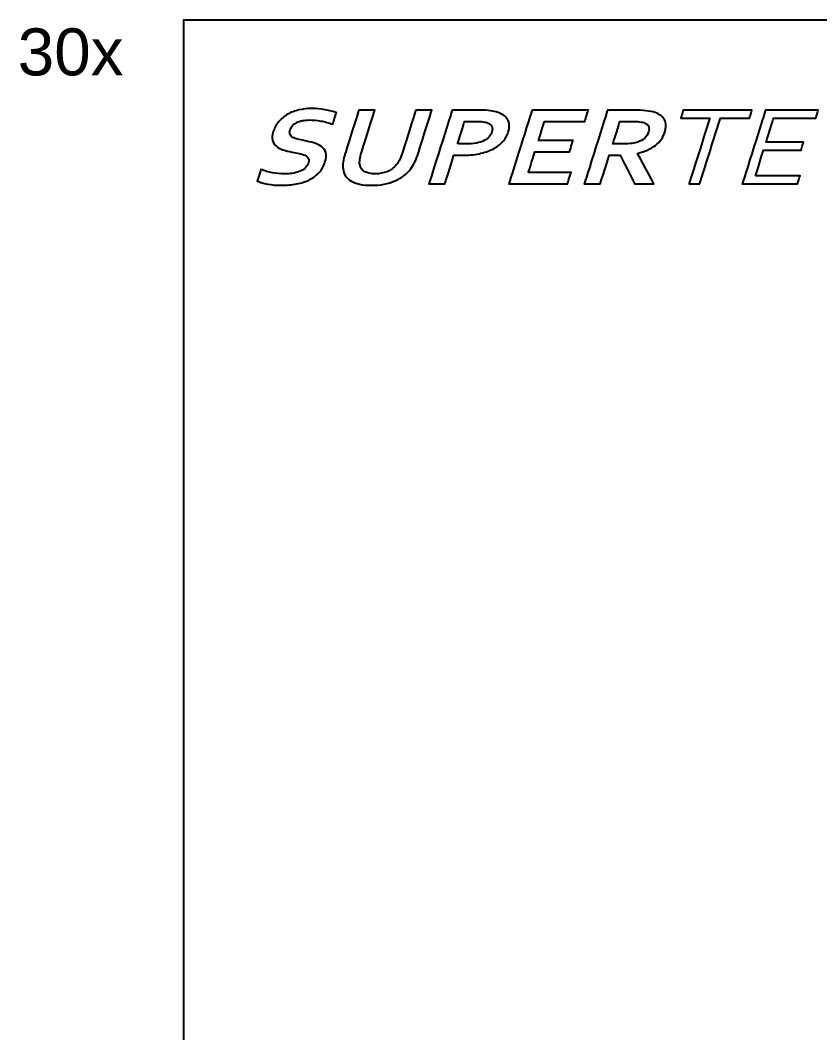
# Model space of a CAD drawing. Header units: inches. Extents: x 19 to 24202, y 17 to 31220.
# Drawn here: x 14908 to 16695, y 4055 to 6317 of the extents above; entities that cross this region are included whole.
import ezdxf

# ---------------------------------------------------------------- set-up
doc = ezdxf.new("R2010")
doc.units = ezdxf.units.IN
doc.header["$MEASUREMENT"] = 0
doc.layers.add('AM_5', color=3, linetype='Continuous', lineweight=25)
doc.layers.add('Layer 1', color=7, linetype='Continuous')
doc.styles.add('Razítko-měřítko', font='isocpeur.ttf')

msp = doc.modelspace()

# ---------------------------------------------------------------- linework, layer by layer
msp.add_lwpolyline([(24182.836, 16.724), (24182.836, 6316.724), (15272.836, 6316.724), (15272.836, 16.724)], close=True)
at = {"layer": 'Layer 1', "color": 253}
for points, knots in [([(15552.289, 5998.551), (15553.603, 6002.72), (15553.49, 6006.132), (15551.871, 6008.706), (15551.871, 6008.706), (15550.264, 6011.315), (15547.663, 6013.425), (15544.017, 6015.067), (15544.017, 6015.067), (15540.39, 6016.752), (15536.143, 6018.059), (15531.326, 6019.115), (15531.326, 6019.115), (15526.49, 6020.122), (15521.365, 6021.136), (15516.022, 6022.107), (15516.022, 6022.107), (15508.944, 6023.538), (15502.236, 6025.184), (15496.008, 6027.118), (15496.008, 6027.118), (15489.783, 6029.06), (15484.588, 6031.755), (15480.466, 6035.168), (15480.466, 6035.168), (15476.34, 6038.584), (15473.548, 6042.921), (15472.136, 6048.194), (15472.136, 6048.194), (15470.673, 6053.459), (15471.208, 6060.034), (15473.7, 6067.955), (15473.7, 6067.955), (15476.445, 6076.679), (15480.618, 6084.265), (15486.277, 6090.755), (15486.277, 6090.755), (15491.874, 6097.205), (15498.465, 6102.556), (15505.945, 6106.815), (15505.945, 6106.815), (15513.46, 6111.027), (15521.635, 6114.186), (15530.624, 6116.296), (15530.624, 6116.296), (15539.555, 6118.402), (15549.2, 6119.455), (15559.55, 6119.455), (15559.55, 6119.455), (15569.901, 6119.455), (15580.033, 6118.612), (15589.943, 6116.885), (15589.943, 6116.885), (15599.849, 6115.157), (15608.109, 6112.922), (15614.841, 6110.227), (15614.841, 6110.227), (15614.841, 6110.227), (15606.678, 6084.308), (15606.678, 6084.308), (15606.678, 6084.308), (15597.688, 6087.681), (15588.796, 6090.127), (15580.01, 6091.64), (15580.01, 6091.64), (15571.282, 6093.157), (15562.803, 6093.914), (15554.679, 6093.914), (15554.679, 6093.914), (15542.991, 6093.914), (15533.405, 6092.104), (15525.925, 6088.477), (15525.925, 6088.477), (15518.444, 6084.854), (15513.562, 6079.417), (15511.28, 6072.171), (15511.28, 6072.171), (15509.954, 6067.955), (15509.907, 6064.5), (15511.124, 6061.762), (15511.124, 6061.762), (15512.356, 6059.063), (15514.423, 6056.832), (15517.434, 6055.062), (15517.434, 6055.062), (15520.441, 6053.291), (15524.103, 6051.86), (15528.413, 6050.76), (15528.413, 6050.76), (15532.691, 6049.707), (15537.285, 6048.74), (15542.195, 6047.812), (15542.195, 6047.812), (15549.952, 6046.334), (15557.23, 6044.61), (15564.051, 6042.671), (15564.051, 6042.671), (15570.931, 6040.776), (15576.718, 6038.077), (15581.425, 6034.618), (15581.425, 6034.618), (15586.07, 6031.124), (15589.268, 6026.654), (15590.887, 6021.097), (15590.887, 6021.097), (15592.501, 6015.531), (15591.944, 6008.406), (15589.222, 5999.771), (15589.222, 5999.771), (15586.425, 5990.879), (15582.065, 5983.165), (15576.157, 5976.676), (15576.157, 5976.676), (15570.252, 5970.186), (15563.056, 5964.792), (15554.586, 5960.534), (15554.586, 5960.534), (15546.173, 5956.318), (15536.564, 5953.159), (15525.761, 5951.096), (15525.761, 5951.096), (15514.907, 5949.029), (15503.496, 5948.018), (15491.413, 5948.018), (15491.413, 5948.018), (15480.864, 5948.018), (15470.74, 5948.9), (15461.095, 5950.67), (15461.095, 5950.67), (15451.45, 5952.441), (15443.763, 5954.929), (15437.983, 5958.131), (15437.983, 5958.131), (15437.983, 5958.131), (15446.025, 5983.672), (15446.025, 5983.672), (15446.025, 5983.672), (15454.519, 5980.131), (15463.021, 5977.561), (15471.629, 5975.958), (15471.629, 5975.958), (15480.189, 5974.355), (15489.35, 5973.56), (15499.007, 5973.56), (15499.007, 5973.56), (15504.603, 5973.56), (15510.266, 5973.934), (15515.917, 5974.737), (15515.917, 5974.737), (15521.557, 5975.494), (15526.833, 5976.843), (15531.739, 5978.743), (15531.739, 5978.743), (15536.646, 5980.638), (15540.924, 5983.208), (15544.582, 5986.496), (15544.582, 5986.496), (15548.225, 5989.741), (15550.775, 5993.742), (15552.289, 5998.551)], [0, 0, 0, 0, 0.02439024, 0.02439024, 0.02439024, 0.02439025, 0.04878049, 0.04878049, 0.04878049, 0.0487805, 0.07317073, 0.07317073, 0.07317073, 0.07317074, 0.09756098, 0.09756098, 0.09756098, 0.09756099, 0.12195122, 0.12195122, 0.12195122, 0.12195123, 0.14634146, 0.14634146, 0.14634146, 0.14634147, 0.17073171, 0.17073171, 0.17073171, 0.17073172, 0.19512195, 0.19512195, 0.19512195, 0.19512196, 0.2195122, 0.2195122, 0.2195122, 0.21951221, 0.24390244, 0.24390244, 0.24390244, 0.24390245, 0.26829268, 0.26829268, 0.26829268, 0.26829269, 0.29268293, 0.29268293, 0.29268293, 0.29268294, 0.31707317, 0.31707317, 0.31707317, 0.31707318, 0.34146341, 0.34146341, 0.34146341, 0.34146342, 0.36585366, 0.36585366, 0.36585366, 0.36585367, 0.3902439, 0.3902439, 0.3902439, 0.39024391, 0.41463415, 0.41463415, 0.41463415, 0.41463416, 0.43902439, 0.43902439, 0.43902439, 0.4390244, 0.46341463, 0.46341463, 0.46341463, 0.46341464, 0.48780488, 0.48780488, 0.48780488, 0.48780489, 0.51219512, 0.51219512, 0.51219512, 0.51219513, 0.53658537, 0.53658537, 0.53658537, 0.53658538, 0.56097561, 0.56097561, 0.56097561, 0.56097562, 0.58536585, 0.58536585, 0.58536585, 0.58536586, 0.6097561, 0.6097561, 0.6097561, 0.60975611, 0.63414634, 0.63414634, 0.63414634, 0.63414635, 0.65853659, 0.65853659, 0.65853659, 0.6585366, 0.68292683, 0.68292683, 0.68292683, 0.68292684, 0.70731707, 0.70731707, 0.70731707, 0.70731708, 0.73170732, 0.73170732, 0.73170732, 0.73170733, 0.75609756, 0.75609756, 0.75609756, 0.75609757, 0.7804878, 0.7804878, 0.7804878, 0.78048781, 0.80487805, 0.80487805, 0.80487805, 0.80487806, 0.82926829, 0.82926829, 0.82926829, 0.8292683, 0.85365854, 0.85365854, 0.85365854, 0.85365855, 0.87804878, 0.87804878, 0.87804878, 0.87804879, 0.90243902, 0.90243902, 0.90243902, 0.90243903, 0.92682927, 0.92682927, 0.92682927, 0.92682928, 0.95121951, 0.95121951, 0.95121951, 0.95121952, 1, 1, 1, 1]), ([(15552.289, 5998.551), (15553.603, 6002.72), (15553.49, 6006.132), (15551.871, 6008.706), (15551.871, 6008.706), (15550.264, 6011.315), (15547.663, 6013.425), (15544.017, 6015.067), (15544.017, 6015.067), (15540.39, 6016.752), (15536.143, 6018.059), (15531.326, 6019.115), (15531.326, 6019.115), (15526.49, 6020.122), (15521.365, 6021.136), (15516.022, 6022.107), (15516.022, 6022.107), (15508.944, 6023.538), (15502.236, 6025.184), (15496.008, 6027.118), (15496.008, 6027.118), (15489.783, 6029.06), (15484.588, 6031.755), (15480.466, 6035.168), (15480.466, 6035.168), (15476.34, 6038.584), (15473.548, 6042.921), (15472.136, 6048.194), (15472.136, 6048.194), (15470.673, 6053.459), (15471.208, 6060.034), (15473.7, 6067.955), (15473.7, 6067.955), (15476.445, 6076.679), (15480.618, 6084.265), (15486.277, 6090.755), (15486.277, 6090.755), (15491.874, 6097.205), (15498.465, 6102.556), (15505.945, 6106.815), (15505.945, 6106.815), (15513.46, 6111.027), (15521.635, 6114.186), (15530.624, 6116.296), (15530.624, 6116.296), (15539.555, 6118.402), (15549.2, 6119.455), (15559.55, 6119.455), (15559.55, 6119.455), (15569.901, 6119.455), (15580.033, 6118.612), (15589.943, 6116.885), (15589.943, 6116.885), (15599.849, 6115.157), (15608.109, 6112.922), (15614.841, 6110.227), (15614.841, 6110.227), (15614.841, 6110.227), (15606.678, 6084.308), (15606.678, 6084.308), (15606.678, 6084.308), (15597.688, 6087.681), (15588.796, 6090.127), (15580.01, 6091.64), (15580.01, 6091.64), (15571.282, 6093.157), (15562.803, 6093.914), (15554.679, 6093.914), (15554.679, 6093.914), (15542.991, 6093.914), (15533.405, 6092.104), (15525.925, 6088.477), (15525.925, 6088.477), (15518.444, 6084.854), (15513.562, 6079.417), (15511.28, 6072.171), (15511.28, 6072.171), (15509.954, 6067.955), (15509.907, 6064.5), (15511.124, 6061.762), (15511.124, 6061.762), (15512.356, 6059.063), (15514.423, 6056.832), (15517.434, 6055.062), (15517.434, 6055.062), (15520.441, 6053.291), (15524.103, 6051.86), (15528.413, 6050.76), (15528.413, 6050.76), (15532.691, 6049.707), (15537.285, 6048.74), (15542.195, 6047.812), (15542.195, 6047.812), (15549.952, 6046.334), (15557.23, 6044.61), (15564.051, 6042.671), (15564.051, 6042.671), (15570.931, 6040.776), (15576.718, 6038.077), (15581.425, 6034.618), (15581.425, 6034.618), (15586.07, 6031.124), (15589.268, 6026.654), (15590.887, 6021.097), (15590.887, 6021.097), (15592.501, 6015.531), (15591.944, 6008.406), (15589.222, 5999.771), (15589.222, 5999.771), (15586.425, 5990.879), (15582.065, 5983.165), (15576.157, 5976.676), (15576.157, 5976.676), (15570.252, 5970.186), (15563.056, 5964.792), (15554.586, 5960.534), (15554.586, 5960.534), (15546.173, 5956.318), (15536.564, 5953.159), (15525.761, 5951.096), (15525.761, 5951.096), (15514.907, 5949.029), (15503.496, 5948.018), (15491.413, 5948.018), (15491.413, 5948.018), (15480.864, 5948.018), (15470.74, 5948.9), (15461.095, 5950.67), (15461.095, 5950.67), (15451.45, 5952.441), (15443.763, 5954.929), (15437.983, 5958.131), (15437.983, 5958.131), (15437.983, 5958.131), (15446.025, 5983.672), (15446.025, 5983.672), (15446.025, 5983.672), (15454.519, 5980.131), (15463.021, 5977.561), (15471.629, 5975.958), (15471.629, 5975.958), (15480.189, 5974.355), (15489.35, 5973.56), (15499.007, 5973.56), (15499.007, 5973.56), (15504.603, 5973.56), (15510.266, 5973.934), (15515.917, 5974.737), (15515.917, 5974.737), (15521.557, 5975.494), (15526.833, 5976.843), (15531.739, 5978.743), (15531.739, 5978.743), (15536.646, 5980.638), (15540.924, 5983.208), (15544.582, 5986.496), (15544.582, 5986.496), (15548.225, 5989.741), (15550.775, 5993.742), (15552.289, 5998.551)], [0, 0, 0, 0, 0.02439024, 0.02439024, 0.02439024, 0.02439025, 0.04878049, 0.04878049, 0.04878049, 0.0487805, 0.07317073, 0.07317073, 0.07317073, 0.07317074, 0.09756098, 0.09756098, 0.09756098, 0.09756099, 0.12195122, 0.12195122, 0.12195122, 0.12195123, 0.14634146, 0.14634146, 0.14634146, 0.14634147, 0.17073171, 0.17073171, 0.17073171, 0.17073172, 0.19512195, 0.19512195, 0.19512195, 0.19512196, 0.2195122, 0.2195122, 0.2195122, 0.21951221, 0.24390244, 0.24390244, 0.24390244, 0.24390245, 0.26829268, 0.26829268, 0.26829268, 0.26829269, 0.29268293, 0.29268293, 0.29268293, 0.29268294, 0.31707317, 0.31707317, 0.31707317, 0.31707318, 0.34146341, 0.34146341, 0.34146341, 0.34146342, 0.36585366, 0.36585366, 0.36585366, 0.36585367, 0.3902439, 0.3902439, 0.3902439, 0.39024391, 0.41463415, 0.41463415, 0.41463415, 0.41463416, 0.43902439, 0.43902439, 0.43902439, 0.4390244, 0.46341463, 0.46341463, 0.46341463, 0.46341464, 0.48780488, 0.48780488, 0.48780488, 0.48780489, 0.51219512, 0.51219512, 0.51219512, 0.51219513, 0.53658537, 0.53658537, 0.53658537, 0.53658538, 0.56097561, 0.56097561, 0.56097561, 0.56097562, 0.58536585, 0.58536585, 0.58536585, 0.58536586, 0.6097561, 0.6097561, 0.6097561, 0.60975611, 0.63414634, 0.63414634, 0.63414634, 0.63414635, 0.65853659, 0.65853659, 0.65853659, 0.6585366, 0.68292683, 0.68292683, 0.68292683, 0.68292684, 0.70731707, 0.70731707, 0.70731707, 0.70731708, 0.73170732, 0.73170732, 0.73170732, 0.73170733, 0.75609756, 0.75609756, 0.75609756, 0.75609757, 0.7804878, 0.7804878, 0.7804878, 0.78048781, 0.80487805, 0.80487805, 0.80487805, 0.80487806, 0.82926829, 0.82926829, 0.82926829, 0.8292683, 0.85365854, 0.85365854, 0.85365854, 0.85365855, 0.87804878, 0.87804878, 0.87804878, 0.87804879, 0.90243902, 0.90243902, 0.90243902, 0.90243903, 0.92682927, 0.92682927, 0.92682927, 0.92682928, 0.95121951, 0.95121951, 0.95121951, 0.95121952, 1, 1, 1, 1]), ([(15693.032, 5948.018), (15682.88, 5948.018), (15673.98, 5948.861), (15666.391, 5950.55), (15666.391, 5950.55), (15658.798, 5952.23), (15652.437, 5954.676), (15647.242, 5957.839), (15647.242, 5957.839), (15642.043, 5960.998), (15637.964, 5964.874), (15635.039, 5969.426), (15635.039, 5969.426), (15632.118, 5973.981), (15630.285, 5979.164), (15629.462, 5984.893), (15629.462, 5984.893), (15628.791, 5989.53), (15628.861, 5994.627), (15629.719, 6000.193), (15629.719, 6000.193), (15630.546, 6005.797), (15632.059, 6012.033), (15634.235, 6018.944), (15634.235, 6018.944), (15634.235, 6018.944), (15664.846, 6116.167), (15664.846, 6116.167), (15664.846, 6116.167), (15664.846, 6116.167), (15700.508, 6116.167), (15700.508, 6116.167), (15700.508, 6116.167), (15700.508, 6116.167), (15670.759, 6021.682), (15670.759, 6021.682), (15670.759, 6021.682), (15667.085, 6010.009), (15665.841, 6000.867), (15667.038, 5994.292), (15667.038, 5994.292), (15668.442, 5986.956), (15672.132, 5981.691), (15678.145, 5978.442), (15678.145, 5978.442), (15684.155, 5975.201), (15691.959, 5973.56), (15701.518, 5973.56), (15701.518, 5973.56), (15711.077, 5973.56), (15719.914, 5975.201), (15727.968, 5978.442), (15727.968, 5978.442), (15736.021, 5981.691), (15743.034, 5986.956), (15749.055, 5994.292), (15749.055, 5994.292), (15754.394, 6000.867), (15758.907, 6010.009), (15762.58, 6021.682), (15762.58, 6021.682), (15762.58, 6021.682), (15792.33, 6116.167), (15792.33, 6116.167), (15792.33, 6116.167), (15792.33, 6116.167), (15827.987, 6116.167), (15827.987, 6116.167), (15827.987, 6116.167), (15827.987, 6116.167), (15797.38, 6018.944), (15797.38, 6018.944), (15797.38, 6018.944), (15795.204, 6012.033), (15792.794, 6005.797), (15790.083, 6000.193), (15790.083, 6000.193), (15787.443, 5994.627), (15784.303, 5989.53), (15780.712, 5984.893), (15780.712, 5984.893), (15776.285, 5979.164), (15771.137, 5973.981), (15765.295, 5969.426), (15765.295, 5969.426), (15759.503, 5964.874), (15752.885, 5960.998), (15745.553, 5957.839), (15745.553, 5957.839), (15738.217, 5954.676), (15730.164, 5952.23), (15721.412, 5950.55), (15721.412, 5950.55), (15712.66, 5948.861), (15703.187, 5948.018), (15693.032, 5948.018)], [0, 0, 0, 0, 0.04, 0.04, 0.04, 0.04000001, 0.08, 0.08, 0.08, 0.08000001, 0.12, 0.12, 0.12, 0.12000001, 0.16, 0.16, 0.16, 0.16000001, 0.2, 0.2, 0.2, 0.20000001, 0.24, 0.24, 0.24, 0.24000001, 0.28, 0.28, 0.28, 0.28000001, 0.32, 0.32, 0.32, 0.32000001, 0.36, 0.36, 0.36, 0.36000001, 0.4, 0.4, 0.4, 0.40000001, 0.44, 0.44, 0.44, 0.44000001, 0.48, 0.48, 0.48, 0.48000001, 0.52, 0.52, 0.52, 0.52000001, 0.56, 0.56, 0.56, 0.56000001, 0.6, 0.6, 0.6, 0.60000001, 0.64, 0.64, 0.64, 0.64000001, 0.68, 0.68, 0.68, 0.68000001, 0.72, 0.72, 0.72, 0.72000001, 0.76, 0.76, 0.76, 0.76000001, 0.8, 0.8, 0.8, 0.80000001, 0.84, 0.84, 0.84, 0.84000001, 0.88, 0.88, 0.88, 0.88000001, 0.92, 0.92, 0.92, 0.92000001, 1, 1, 1, 1]), ([(15693.032, 5948.018), (15682.88, 5948.018), (15673.98, 5948.861), (15666.391, 5950.55), (15666.391, 5950.55), (15658.798, 5952.23), (15652.437, 5954.676), (15647.242, 5957.839), (15647.242, 5957.839), (15642.043, 5960.998), (15637.964, 5964.874), (15635.039, 5969.426), (15635.039, 5969.426), (15632.118, 5973.981), (15630.285, 5979.164), (15629.462, 5984.893), (15629.462, 5984.893), (15628.791, 5989.53), (15628.861, 5994.627), (15629.719, 6000.193), (15629.719, 6000.193), (15630.546, 6005.797), (15632.059, 6012.033), (15634.235, 6018.944), (15634.235, 6018.944), (15634.235, 6018.944), (15664.846, 6116.167), (15664.846, 6116.167), (15664.846, 6116.167), (15664.846, 6116.167), (15700.508, 6116.167), (15700.508, 6116.167), (15700.508, 6116.167), (15700.508, 6116.167), (15670.759, 6021.682), (15670.759, 6021.682), (15670.759, 6021.682), (15667.085, 6010.009), (15665.841, 6000.867), (15667.038, 5994.292), (15667.038, 5994.292), (15668.442, 5986.956), (15672.132, 5981.691), (15678.145, 5978.442), (15678.145, 5978.442), (15684.155, 5975.201), (15691.959, 5973.56), (15701.518, 5973.56), (15701.518, 5973.56), (15711.077, 5973.56), (15719.914, 5975.201), (15727.968, 5978.442), (15727.968, 5978.442), (15736.021, 5981.691), (15743.034, 5986.956), (15749.055, 5994.292), (15749.055, 5994.292), (15754.394, 6000.867), (15758.907, 6010.009), (15762.58, 6021.682), (15762.58, 6021.682), (15762.58, 6021.682), (15792.33, 6116.167), (15792.33, 6116.167), (15792.33, 6116.167), (15792.33, 6116.167), (15827.987, 6116.167), (15827.987, 6116.167), (15827.987, 6116.167), (15827.987, 6116.167), (15797.38, 6018.944), (15797.38, 6018.944), (15797.38, 6018.944), (15795.204, 6012.033), (15792.794, 6005.797), (15790.083, 6000.193), (15790.083, 6000.193), (15787.443, 5994.627), (15784.303, 5989.53), (15780.712, 5984.893), (15780.712, 5984.893), (15776.285, 5979.164), (15771.137, 5973.981), (15765.295, 5969.426), (15765.295, 5969.426), (15759.503, 5964.874), (15752.885, 5960.998), (15745.553, 5957.839), (15745.553, 5957.839), (15738.217, 5954.676), (15730.164, 5952.23), (15721.412, 5950.55), (15721.412, 5950.55), (15712.66, 5948.861), (15703.187, 5948.018), (15693.032, 5948.018)], [0, 0, 0, 0, 0.04, 0.04, 0.04, 0.04000001, 0.08, 0.08, 0.08, 0.08000001, 0.12, 0.12, 0.12, 0.12000001, 0.16, 0.16, 0.16, 0.16000001, 0.2, 0.2, 0.2, 0.20000001, 0.24, 0.24, 0.24, 0.24000001, 0.28, 0.28, 0.28, 0.28000001, 0.32, 0.32, 0.32, 0.32000001, 0.36, 0.36, 0.36, 0.36000001, 0.4, 0.4, 0.4, 0.40000001, 0.44, 0.44, 0.44, 0.44000001, 0.48, 0.48, 0.48, 0.48000001, 0.52, 0.52, 0.52, 0.52000001, 0.56, 0.56, 0.56, 0.56000001, 0.6, 0.6, 0.6, 0.60000001, 0.64, 0.64, 0.64, 0.64000001, 0.68, 0.68, 0.68, 0.68000001, 0.72, 0.72, 0.72, 0.72000001, 0.76, 0.76, 0.76, 0.76000001, 0.8, 0.8, 0.8, 0.80000001, 0.84, 0.84, 0.84, 0.84000001, 0.88, 0.88, 0.88, 0.88000001, 0.92, 0.92, 0.92, 0.92000001, 1, 1, 1, 1]), ([(15895.442, 6015.028), (15892.275, 6015.028), (15889.116, 6015.067), (15886.074, 6015.149), (15886.074, 6015.149), (15882.981, 6015.239), (15880.162, 6015.403), (15877.517, 6015.656), (15877.517, 6015.656), (15877.517, 6015.656), (15857.179, 5951.053), (15857.179, 5951.053), (15857.179, 5951.053), (15857.179, 5951.053), (15821.517, 5951.053), (15821.517, 5951.053), (15821.517, 5951.053), (15821.517, 5951.053), (15873.5, 6116.167), (15873.5, 6116.167), (15873.5, 6116.167), (15873.5, 6116.167), (15929.567, 6116.167), (15929.567, 6116.167), (15929.567, 6116.167), (15938.927, 6116.167), (15947.043, 6115.832), (15953.848, 6115.114), (15953.848, 6115.114), (15960.619, 6114.439), (15966.578, 6113.386), (15971.64, 6111.998), (15971.64, 6111.998), (15983.824, 6108.539), (15992.287, 6103.02), (15997.08, 6095.435), (15997.08, 6095.435), (16001.884, 6087.892), (16002.427, 6078.282), (15998.741, 6066.567), (15998.741, 6066.567), (15996.233, 6058.603), (15992.045, 6051.435), (15986.179, 6045.074), (15986.179, 6045.074), (15980.294, 6038.666), (15972.904, 6033.276), (15964.082, 6028.85), (15964.082, 6028.85), (15955.248, 6024.38), (15945.058, 6020.968), (15933.568, 6018.605), (15933.568, 6018.605), (15922.063, 6016.206), (15909.361, 6015.028), (15895.442, 6015.028)], [0, 0, 0, 0, 0.06666667, 0.06666667, 0.06666667, 0.06666668, 0.13333333, 0.13333333, 0.13333333, 0.13333334, 0.2, 0.2, 0.2, 0.20000001, 0.26666667, 0.26666667, 0.26666667, 0.26666668, 0.33333333, 0.33333333, 0.33333333, 0.33333334, 0.4, 0.4, 0.4, 0.40000001, 0.46666667, 0.46666667, 0.46666667, 0.46666668, 0.53333333, 0.53333333, 0.53333333, 0.53333334, 0.6, 0.6, 0.6, 0.60000001, 0.66666667, 0.66666667, 0.66666667, 0.66666668, 0.73333333, 0.73333333, 0.73333333, 0.73333334, 0.8, 0.8, 0.8, 0.80000001, 0.86666667, 0.86666667, 0.86666667, 0.86666668, 1, 1, 1, 1]), ([(15895.442, 6015.028), (15892.275, 6015.028), (15889.116, 6015.067), (15886.074, 6015.149), (15886.074, 6015.149), (15882.981, 6015.239), (15880.162, 6015.403), (15877.517, 6015.656), (15877.517, 6015.656), (15877.517, 6015.656), (15857.179, 5951.053), (15857.179, 5951.053), (15857.179, 5951.053), (15857.179, 5951.053), (15821.517, 5951.053), (15821.517, 5951.053), (15821.517, 5951.053), (15821.517, 5951.053), (15873.5, 6116.167), (15873.5, 6116.167), (15873.5, 6116.167), (15873.5, 6116.167), (15929.567, 6116.167), (15929.567, 6116.167), (15929.567, 6116.167), (15938.927, 6116.167), (15947.043, 6115.832), (15953.848, 6115.114), (15953.848, 6115.114), (15960.619, 6114.439), (15966.578, 6113.386), (15971.64, 6111.998), (15971.64, 6111.998), (15983.824, 6108.539), (15992.287, 6103.02), (15997.08, 6095.435), (15997.08, 6095.435), (16001.884, 6087.892), (16002.427, 6078.282), (15998.741, 6066.567), (15998.741, 6066.567), (15996.233, 6058.603), (15992.045, 6051.435), (15986.179, 6045.074), (15986.179, 6045.074), (15980.294, 6038.666), (15972.904, 6033.276), (15964.082, 6028.85), (15964.082, 6028.85), (15955.248, 6024.38), (15945.058, 6020.968), (15933.568, 6018.605), (15933.568, 6018.605), (15922.063, 6016.206), (15909.361, 6015.028), (15895.442, 6015.028)], [0, 0, 0, 0, 0.06666667, 0.06666667, 0.06666667, 0.06666668, 0.13333333, 0.13333333, 0.13333333, 0.13333334, 0.2, 0.2, 0.2, 0.20000001, 0.26666667, 0.26666667, 0.26666667, 0.26666668, 0.33333333, 0.33333333, 0.33333333, 0.33333334, 0.4, 0.4, 0.4, 0.40000001, 0.46666667, 0.46666667, 0.46666667, 0.46666668, 0.53333333, 0.53333333, 0.53333333, 0.53333334, 0.6, 0.6, 0.6, 0.60000001, 0.66666667, 0.66666667, 0.66666667, 0.66666668, 0.73333333, 0.73333333, 0.73333333, 0.73333334, 0.8, 0.8, 0.8, 0.80000001, 0.86666667, 0.86666667, 0.86666667, 0.86666668, 1, 1, 1, 1]), ([(16043.63, 5976.336), (16043.63, 5976.336), (16139.114, 5976.336), (16139.114, 5976.336), (16139.114, 5976.336), (16139.114, 5976.336), (16131.154, 5951.053), (16131.154, 5951.053), (16131.154, 5951.053), (16131.154, 5951.053), (16000.009, 5951.053), (16000.009, 5951.053), (16000.009, 5951.053), (16000.009, 5951.053), (16051.992, 6116.167), (16051.992, 6116.167), (16051.992, 6116.167), (16051.992, 6116.167), (16177.888, 6116.167), (16177.888, 6116.167), (16177.888, 6116.167), (16177.888, 6116.167), (16169.928, 6090.883), (16169.928, 6090.883), (16169.928, 6090.883), (16169.928, 6090.883), (16079.693, 6090.883), (16079.693, 6090.883), (16079.693, 6090.883), (16079.693, 6090.883), (16066.238, 6048.147), (16066.238, 6048.147), (16066.238, 6048.147), (16066.238, 6048.147), (16143.743, 6048.147), (16143.743, 6048.147), (16143.743, 6048.147), (16143.743, 6048.147), (16135.783, 6022.863), (16135.783, 6022.863), (16135.783, 6022.863), (16135.783, 6022.863), (16058.278, 6022.863), (16058.278, 6022.863), (16058.278, 6022.863), (16058.278, 6022.863), (16043.63, 5976.336), (16043.63, 5976.336)], [0, 0, 0, 0, 0.07692308, 0.07692308, 0.07692308, 0.07692309, 0.15384615, 0.15384615, 0.15384615, 0.15384616, 0.23076923, 0.23076923, 0.23076923, 0.23076924, 0.30769231, 0.30769231, 0.30769231, 0.30769232, 0.38461538, 0.38461538, 0.38461538, 0.38461539, 0.46153846, 0.46153846, 0.46153846, 0.46153847, 0.53846154, 0.53846154, 0.53846154, 0.53846155, 0.61538462, 0.61538462, 0.61538462, 0.61538463, 0.69230769, 0.69230769, 0.69230769, 0.6923077, 0.76923077, 0.76923077, 0.76923077, 0.76923078, 0.84615385, 0.84615385, 0.84615385, 0.84615386, 1, 1, 1, 1]), ([(16043.63, 5976.336), (16043.63, 5976.336), (16139.114, 5976.336), (16139.114, 5976.336), (16139.114, 5976.336), (16139.114, 5976.336), (16131.154, 5951.053), (16131.154, 5951.053), (16131.154, 5951.053), (16131.154, 5951.053), (16000.009, 5951.053), (16000.009, 5951.053), (16000.009, 5951.053), (16000.009, 5951.053), (16051.992, 6116.167), (16051.992, 6116.167), (16051.992, 6116.167), (16051.992, 6116.167), (16177.888, 6116.167), (16177.888, 6116.167), (16177.888, 6116.167), (16177.888, 6116.167), (16169.928, 6090.883), (16169.928, 6090.883), (16169.928, 6090.883), (16169.928, 6090.883), (16079.693, 6090.883), (16079.693, 6090.883), (16079.693, 6090.883), (16079.693, 6090.883), (16066.238, 6048.147), (16066.238, 6048.147), (16066.238, 6048.147), (16066.238, 6048.147), (16143.743, 6048.147), (16143.743, 6048.147), (16143.743, 6048.147), (16143.743, 6048.147), (16135.783, 6022.863), (16135.783, 6022.863), (16135.783, 6022.863), (16135.783, 6022.863), (16058.278, 6022.863), (16058.278, 6022.863), (16058.278, 6022.863), (16058.278, 6022.863), (16043.63, 5976.336), (16043.63, 5976.336)], [0, 0, 0, 0, 0.07692308, 0.07692308, 0.07692308, 0.07692309, 0.15384615, 0.15384615, 0.15384615, 0.15384616, 0.23076923, 0.23076923, 0.23076923, 0.23076924, 0.30769231, 0.30769231, 0.30769231, 0.30769232, 0.38461538, 0.38461538, 0.38461538, 0.38461539, 0.46153846, 0.46153846, 0.46153846, 0.46153847, 0.53846154, 0.53846154, 0.53846154, 0.53846155, 0.61538462, 0.61538462, 0.61538462, 0.61538463, 0.69230769, 0.69230769, 0.69230769, 0.6923077, 0.76923077, 0.76923077, 0.76923077, 0.76923078, 0.84615385, 0.84615385, 0.84615385, 0.84615386, 1, 1, 1, 1]), ([(16348.641, 6066.567), (16345.022, 6055.062), (16338.193, 6045.327), (16328.178, 6037.274), (16328.178, 6037.274), (16318.178, 6029.271), (16304.719, 6023.327), (16287.797, 6019.451), (16287.797, 6019.451), (16287.797, 6019.451), (16287.653, 6018.987), (16287.653, 6018.987), (16287.653, 6018.987), (16287.653, 6018.987), (16324.457, 5951.053), (16324.457, 5951.053), (16324.457, 5951.053), (16324.457, 5951.053), (16281.667, 5951.053), (16281.667, 5951.053), (16281.667, 5951.053), (16281.667, 5951.053), (16248.965, 6015.028), (16248.965, 6015.028), (16248.965, 6015.028), (16248.965, 6015.028), (16224.547, 6015.028), (16224.547, 6015.028), (16224.547, 6015.028), (16224.547, 6015.028), (16204.408, 5951.053), (16204.408, 5951.053), (16204.408, 5951.053), (16204.408, 5951.053), (16168.746, 5951.053), (16168.746, 5951.053), (16168.746, 5951.053), (16168.746, 5951.053), (16220.729, 6116.167), (16220.729, 6116.167), (16220.729, 6116.167), (16220.729, 6116.167), (16279.717, 6116.167), (16279.717, 6116.167), (16279.717, 6116.167), (16289.525, 6116.167), (16298.44, 6115.703), (16306.556, 6114.736), (16306.556, 6114.736), (16314.684, 6113.807), (16321.415, 6112.372), (16326.809, 6110.477), (16326.809, 6110.477), (16337.043, 6106.815), (16344.125, 6101.292), (16348.033, 6094.042), (16348.033, 6094.042), (16351.925, 6086.753), (16352.12, 6077.608), (16348.641, 6066.567)], [0, 0, 0, 0, 0.0625, 0.0625, 0.0625, 0.06250001, 0.125, 0.125, 0.125, 0.12500001, 0.1875, 0.1875, 0.1875, 0.18750001, 0.25, 0.25, 0.25, 0.25000001, 0.3125, 0.3125, 0.3125, 0.31250001, 0.375, 0.375, 0.375, 0.37500001, 0.4375, 0.4375, 0.4375, 0.43750001, 0.5, 0.5, 0.5, 0.50000001, 0.5625, 0.5625, 0.5625, 0.56250001, 0.625, 0.625, 0.625, 0.62500001, 0.6875, 0.6875, 0.6875, 0.68750001, 0.75, 0.75, 0.75, 0.75000001, 0.8125, 0.8125, 0.8125, 0.81250001, 0.875, 0.875, 0.875, 0.87500001, 1, 1, 1, 1]), ([(16348.641, 6066.567), (16345.022, 6055.062), (16338.193, 6045.327), (16328.178, 6037.274), (16328.178, 6037.274), (16318.178, 6029.271), (16304.719, 6023.327), (16287.797, 6019.451), (16287.797, 6019.451), (16287.797, 6019.451), (16287.653, 6018.987), (16287.653, 6018.987), (16287.653, 6018.987), (16287.653, 6018.987), (16324.457, 5951.053), (16324.457, 5951.053), (16324.457, 5951.053), (16324.457, 5951.053), (16281.667, 5951.053), (16281.667, 5951.053), (16281.667, 5951.053), (16281.667, 5951.053), (16248.965, 6015.028), (16248.965, 6015.028), (16248.965, 6015.028), (16248.965, 6015.028), (16224.547, 6015.028), (16224.547, 6015.028), (16224.547, 6015.028), (16224.547, 6015.028), (16204.408, 5951.053), (16204.408, 5951.053), (16204.408, 5951.053), (16204.408, 5951.053), (16168.746, 5951.053), (16168.746, 5951.053), (16168.746, 5951.053), (16168.746, 5951.053), (16220.729, 6116.167), (16220.729, 6116.167), (16220.729, 6116.167), (16220.729, 6116.167), (16279.717, 6116.167), (16279.717, 6116.167), (16279.717, 6116.167), (16289.525, 6116.167), (16298.44, 6115.703), (16306.556, 6114.736), (16306.556, 6114.736), (16314.684, 6113.807), (16321.415, 6112.372), (16326.809, 6110.477), (16326.809, 6110.477), (16337.043, 6106.815), (16344.125, 6101.292), (16348.033, 6094.042), (16348.033, 6094.042), (16351.925, 6086.753), (16352.12, 6077.608), (16348.641, 6066.567)], [0, 0, 0, 0, 0.0625, 0.0625, 0.0625, 0.06250001, 0.125, 0.125, 0.125, 0.12500001, 0.1875, 0.1875, 0.1875, 0.18750001, 0.25, 0.25, 0.25, 0.25000001, 0.3125, 0.3125, 0.3125, 0.31250001, 0.375, 0.375, 0.375, 0.37500001, 0.4375, 0.4375, 0.4375, 0.43750001, 0.5, 0.5, 0.5, 0.50000001, 0.5625, 0.5625, 0.5625, 0.56250001, 0.625, 0.625, 0.625, 0.62500001, 0.6875, 0.6875, 0.6875, 0.68750001, 0.75, 0.75, 0.75, 0.75000001, 0.8125, 0.8125, 0.8125, 0.81250001, 0.875, 0.875, 0.875, 0.87500001, 1, 1, 1, 1]), ([(15885.516, 6041.069), (15887.47, 6040.815), (15889.978, 6040.604), (15893.055, 6040.476), (15893.055, 6040.476), (15896.187, 6040.355), (15899.443, 6040.312), (15902.813, 6040.312), (15902.813, 6040.312), (15912.368, 6040.312), (15920.605, 6040.987), (15927.457, 6042.289), (15927.457, 6042.289), (15934.352, 6043.596), (15940.124, 6045.409), (15944.831, 6047.769), (15944.831, 6047.769), (15949.535, 6050.128), (15953.248, 6052.956), (15956.028, 6056.286), (15956.028, 6056.286), (15958.809, 6059.609), (15960.845, 6063.236), (15962.093, 6067.199), (15962.093, 6067.199), (15963.618, 6072.042), (15963.657, 6076.258), (15962.143, 6079.799), (15962.143, 6079.799), (15960.634, 6083.337), (15956.992, 6086.078), (15951.126, 6088.056), (15951.126, 6088.056), (15948.064, 6089.027), (15944.125, 6089.744), (15939.27, 6090.209), (15939.27, 6090.209), (15934.465, 6090.673), (15928.44, 6090.883), (15921.209, 6090.883), (15921.209, 6090.883), (15921.209, 6090.883), (15901.202, 6090.883), (15901.202, 6090.883), (15901.202, 6090.883), (15901.202, 6090.883), (15885.516, 6041.069), (15885.516, 6041.069)], [0, 0, 0, 0, 0.07692308, 0.07692308, 0.07692308, 0.07692309, 0.15384615, 0.15384615, 0.15384615, 0.15384616, 0.23076923, 0.23076923, 0.23076923, 0.23076924, 0.30769231, 0.30769231, 0.30769231, 0.30769232, 0.38461538, 0.38461538, 0.38461538, 0.38461539, 0.46153846, 0.46153846, 0.46153846, 0.46153847, 0.53846154, 0.53846154, 0.53846154, 0.53846155, 0.61538462, 0.61538462, 0.61538462, 0.61538463, 0.69230769, 0.69230769, 0.69230769, 0.6923077, 0.76923077, 0.76923077, 0.76923077, 0.76923078, 0.84615385, 0.84615385, 0.84615385, 0.84615386, 1, 1, 1, 1]), ([(15885.516, 6041.069), (15887.47, 6040.815), (15889.978, 6040.604), (15893.055, 6040.476), (15893.055, 6040.476), (15896.187, 6040.355), (15899.443, 6040.312), (15902.813, 6040.312), (15902.813, 6040.312), (15912.368, 6040.312), (15920.605, 6040.987), (15927.457, 6042.289), (15927.457, 6042.289), (15934.352, 6043.596), (15940.124, 6045.409), (15944.831, 6047.769), (15944.831, 6047.769), (15949.535, 6050.128), (15953.248, 6052.956), (15956.028, 6056.286), (15956.028, 6056.286), (15958.809, 6059.609), (15960.845, 6063.236), (15962.093, 6067.199), (15962.093, 6067.199), (15963.618, 6072.042), (15963.657, 6076.258), (15962.143, 6079.799), (15962.143, 6079.799), (15960.634, 6083.337), (15956.992, 6086.078), (15951.126, 6088.056), (15951.126, 6088.056), (15948.064, 6089.027), (15944.125, 6089.744), (15939.27, 6090.209), (15939.27, 6090.209), (15934.465, 6090.673), (15928.44, 6090.883), (15921.209, 6090.883), (15921.209, 6090.883), (15921.209, 6090.883), (15901.202, 6090.883), (15901.202, 6090.883), (15901.202, 6090.883), (15901.202, 6090.883), (15885.516, 6041.069), (15885.516, 6041.069)], [0, 0, 0, 0, 0.07692308, 0.07692308, 0.07692308, 0.07692309, 0.15384615, 0.15384615, 0.15384615, 0.15384616, 0.23076923, 0.23076923, 0.23076923, 0.23076924, 0.30769231, 0.30769231, 0.30769231, 0.30769232, 0.38461538, 0.38461538, 0.38461538, 0.38461539, 0.46153846, 0.46153846, 0.46153846, 0.46153847, 0.53846154, 0.53846154, 0.53846154, 0.53846155, 0.61538462, 0.61538462, 0.61538462, 0.61538463, 0.69230769, 0.69230769, 0.69230769, 0.6923077, 0.76923077, 0.76923077, 0.76923077, 0.76923078, 0.84615385, 0.84615385, 0.84615385, 0.84615386, 1, 1, 1, 1]), ([(16249.991, 6040.312), (16258.114, 6040.312), (16265.092, 6040.604), (16270.938, 6041.24), (16270.938, 6041.24), (16276.78, 6041.872), (16281.78, 6042.796), (16286.023, 6044.017), (16286.023, 6044.017), (16293.87, 6046.295), (16299.821, 6049.454), (16303.854, 6053.459), (16303.854, 6053.459), (16307.828, 6057.421), (16310.659, 6062.015), (16312.289, 6067.199), (16312.289, 6067.199), (16313.686, 6071.625), (16313.842, 6075.584), (16312.738, 6078.996), (16312.738, 6078.996), (16311.63, 6082.409), (16308.807, 6085.064), (16304.228, 6087.046), (16304.228, 6087.046), (16301.284, 6088.395), (16297.317, 6089.323), (16292.415, 6089.955), (16292.415, 6089.955), (16287.513, 6090.587), (16281.265, 6090.883), (16273.734, 6090.883), (16273.734, 6090.883), (16273.734, 6090.883), (16248.431, 6090.883), (16248.431, 6090.883), (16248.431, 6090.883), (16248.431, 6090.883), (16232.507, 6040.312), (16232.507, 6040.312), (16232.507, 6040.312), (16232.507, 6040.312), (16249.991, 6040.312), (16249.991, 6040.312)], [0, 0, 0, 0, 0.08333333, 0.08333333, 0.08333333, 0.08333334, 0.16666667, 0.16666667, 0.16666667, 0.16666668, 0.25, 0.25, 0.25, 0.25000001, 0.33333333, 0.33333333, 0.33333333, 0.33333334, 0.41666667, 0.41666667, 0.41666667, 0.41666668, 0.5, 0.5, 0.5, 0.50000001, 0.58333333, 0.58333333, 0.58333333, 0.58333334, 0.66666667, 0.66666667, 0.66666667, 0.66666668, 0.75, 0.75, 0.75, 0.75000001, 0.83333333, 0.83333333, 0.83333333, 0.83333334, 1, 1, 1, 1]), ([(16249.991, 6040.312), (16258.114, 6040.312), (16265.092, 6040.604), (16270.938, 6041.24), (16270.938, 6041.24), (16276.78, 6041.872), (16281.78, 6042.796), (16286.023, 6044.017), (16286.023, 6044.017), (16293.87, 6046.295), (16299.821, 6049.454), (16303.854, 6053.459), (16303.854, 6053.459), (16307.828, 6057.421), (16310.659, 6062.015), (16312.289, 6067.199), (16312.289, 6067.199), (16313.686, 6071.625), (16313.842, 6075.584), (16312.738, 6078.996), (16312.738, 6078.996), (16311.63, 6082.409), (16308.807, 6085.064), (16304.228, 6087.046), (16304.228, 6087.046), (16301.284, 6088.395), (16297.317, 6089.323), (16292.415, 6089.955), (16292.415, 6089.955), (16287.513, 6090.587), (16281.265, 6090.883), (16273.734, 6090.883), (16273.734, 6090.883), (16273.734, 6090.883), (16248.431, 6090.883), (16248.431, 6090.883), (16248.431, 6090.883), (16248.431, 6090.883), (16232.507, 6040.312), (16232.507, 6040.312), (16232.507, 6040.312), (16232.507, 6040.312), (16249.991, 6040.312), (16249.991, 6040.312)], [0, 0, 0, 0, 0.08333333, 0.08333333, 0.08333333, 0.08333334, 0.16666667, 0.16666667, 0.16666667, 0.16666668, 0.25, 0.25, 0.25, 0.25000001, 0.33333333, 0.33333333, 0.33333333, 0.33333334, 0.41666667, 0.41666667, 0.41666667, 0.41666668, 0.5, 0.5, 0.5, 0.50000001, 0.58333333, 0.58333333, 0.58333333, 0.58333334, 0.66666667, 0.66666667, 0.66666667, 0.66666668, 0.75, 0.75, 0.75, 0.75000001, 0.83333333, 0.83333333, 0.83333333, 0.83333334, 1, 1, 1, 1])]:
    msp.add_open_spline(points, degree=3, knots=knots, dxfattribs=at)
at = {"layer": 'Layer 1', "color": 7}
for points, knots in [([(16426.676, 5951.053), (16426.676, 5951.053), (16402.91, 5951.053), (16402.91, 5951.053), (16402.91, 5951.053), (16402.91, 5951.053), (16449.16, 6097.962), (16449.16, 6097.962), (16449.16, 6097.962), (16449.16, 6097.962), (16384.279, 6097.962), (16384.279, 6097.962), (16384.279, 6097.962), (16384.279, 6097.962), (16390.012, 6116.167), (16390.012, 6116.167), (16390.012, 6116.167), (16390.012, 6116.167), (16543.544, 6116.167), (16543.544, 6116.167), (16543.544, 6116.167), (16543.544, 6116.167), (16537.811, 6097.962), (16537.811, 6097.962), (16537.811, 6097.962), (16537.811, 6097.962), (16472.93, 6097.962), (16472.93, 6097.962), (16472.93, 6097.962), (16472.93, 6097.962), (16426.676, 5951.053), (16426.676, 5951.053)], [0, 0, 0, 0, 0.11111111, 0.11111111, 0.11111111, 0.11111112, 0.22222222, 0.22222222, 0.22222222, 0.22222223, 0.33333333, 0.33333333, 0.33333333, 0.33333334, 0.44444444, 0.44444444, 0.44444444, 0.44444445, 0.55555556, 0.55555556, 0.55555556, 0.55555557, 0.66666667, 0.66666667, 0.66666667, 0.66666668, 0.77777778, 0.77777778, 0.77777778, 0.77777779, 1, 1, 1, 1]), ([(16426.676, 5951.053), (16426.676, 5951.053), (16402.91, 5951.053), (16402.91, 5951.053), (16402.91, 5951.053), (16402.91, 5951.053), (16449.16, 6097.962), (16449.16, 6097.962), (16449.16, 6097.962), (16449.16, 6097.962), (16384.279, 6097.962), (16384.279, 6097.962), (16384.279, 6097.962), (16384.279, 6097.962), (16390.012, 6116.167), (16390.012, 6116.167), (16390.012, 6116.167), (16390.012, 6116.167), (16543.544, 6116.167), (16543.544, 6116.167), (16543.544, 6116.167), (16543.544, 6116.167), (16537.811, 6097.962), (16537.811, 6097.962), (16537.811, 6097.962), (16537.811, 6097.962), (16472.93, 6097.962), (16472.93, 6097.962), (16472.93, 6097.962), (16472.93, 6097.962), (16426.676, 5951.053), (16426.676, 5951.053)], [0, 0, 0, 0, 0.11111111, 0.11111111, 0.11111111, 0.11111112, 0.22222222, 0.22222222, 0.22222222, 0.22222223, 0.33333333, 0.33333333, 0.33333333, 0.33333334, 0.44444444, 0.44444444, 0.44444444, 0.44444445, 0.55555556, 0.55555556, 0.55555556, 0.55555557, 0.66666667, 0.66666667, 0.66666667, 0.66666668, 0.77777778, 0.77777778, 0.77777778, 0.77777779, 1, 1, 1, 1]), ([(16551.324, 5969.258), (16551.324, 5969.258), (16650.872, 5969.258), (16650.872, 5969.258), (16650.872, 5969.258), (16650.872, 5969.258), (16645.139, 5951.053), (16645.139, 5951.053), (16645.139, 5951.053), (16645.139, 5951.053), (16521.817, 5951.053), (16521.817, 5951.053), (16521.817, 5951.053), (16521.817, 5951.053), (16573.804, 6116.167), (16573.804, 6116.167), (16573.804, 6116.167), (16573.804, 6116.167), (16691.724, 6116.167), (16691.724, 6116.167), (16691.724, 6116.167), (16691.724, 6116.167), (16685.995, 6097.962), (16685.995, 6097.962), (16685.995, 6097.962), (16685.995, 6097.962), (16591.845, 6097.962), (16591.845, 6097.962), (16591.845, 6097.962), (16591.845, 6097.962), (16575.048, 6044.61), (16575.048, 6044.61), (16575.048, 6044.61), (16575.048, 6044.61), (16658.797, 6044.61), (16658.797, 6044.61), (16658.797, 6044.61), (16658.797, 6044.61), (16653.064, 6026.405), (16653.064, 6026.405), (16653.064, 6026.405), (16653.064, 6026.405), (16569.315, 6026.405), (16569.315, 6026.405), (16569.315, 6026.405), (16569.315, 6026.405), (16551.324, 5969.258), (16551.324, 5969.258)], [0, 0, 0, 0, 0.07692308, 0.07692308, 0.07692308, 0.07692309, 0.15384615, 0.15384615, 0.15384615, 0.15384616, 0.23076923, 0.23076923, 0.23076923, 0.23076924, 0.30769231, 0.30769231, 0.30769231, 0.30769232, 0.38461538, 0.38461538, 0.38461538, 0.38461539, 0.46153846, 0.46153846, 0.46153846, 0.46153847, 0.53846154, 0.53846154, 0.53846154, 0.53846155, 0.61538462, 0.61538462, 0.61538462, 0.61538463, 0.69230769, 0.69230769, 0.69230769, 0.6923077, 0.76923077, 0.76923077, 0.76923077, 0.76923078, 0.84615385, 0.84615385, 0.84615385, 0.84615386, 1, 1, 1, 1]), ([(16551.324, 5969.258), (16551.324, 5969.258), (16650.872, 5969.258), (16650.872, 5969.258), (16650.872, 5969.258), (16650.872, 5969.258), (16645.139, 5951.053), (16645.139, 5951.053), (16645.139, 5951.053), (16645.139, 5951.053), (16521.817, 5951.053), (16521.817, 5951.053), (16521.817, 5951.053), (16521.817, 5951.053), (16573.804, 6116.167), (16573.804, 6116.167), (16573.804, 6116.167), (16573.804, 6116.167), (16691.724, 6116.167), (16691.724, 6116.167), (16691.724, 6116.167), (16691.724, 6116.167), (16685.995, 6097.962), (16685.995, 6097.962), (16685.995, 6097.962), (16685.995, 6097.962), (16591.845, 6097.962), (16591.845, 6097.962), (16591.845, 6097.962), (16591.845, 6097.962), (16575.048, 6044.61), (16575.048, 6044.61), (16575.048, 6044.61), (16575.048, 6044.61), (16658.797, 6044.61), (16658.797, 6044.61), (16658.797, 6044.61), (16658.797, 6044.61), (16653.064, 6026.405), (16653.064, 6026.405), (16653.064, 6026.405), (16653.064, 6026.405), (16569.315, 6026.405), (16569.315, 6026.405), (16569.315, 6026.405), (16569.315, 6026.405), (16551.324, 5969.258), (16551.324, 5969.258)], [0, 0, 0, 0, 0.07692308, 0.07692308, 0.07692308, 0.07692309, 0.15384615, 0.15384615, 0.15384615, 0.15384616, 0.23076923, 0.23076923, 0.23076923, 0.23076924, 0.30769231, 0.30769231, 0.30769231, 0.30769232, 0.38461538, 0.38461538, 0.38461538, 0.38461539, 0.46153846, 0.46153846, 0.46153846, 0.46153847, 0.53846154, 0.53846154, 0.53846154, 0.53846155, 0.61538462, 0.61538462, 0.61538462, 0.61538463, 0.69230769, 0.69230769, 0.69230769, 0.6923077, 0.76923077, 0.76923077, 0.76923077, 0.76923078, 0.84615385, 0.84615385, 0.84615385, 0.84615386, 1, 1, 1, 1])]:
    msp.add_open_spline(points, degree=3, knots=knots, dxfattribs=at)

# ---------------------------------------------------------------- texts
at = {"layer": 'AM_5', "color": 2, "insert": (14902.515, 6298.585), "char_height": 105, "attachment_point": 1, "style": 'Razítko-měřítko'}
msp.add_mtext('{\\fArial|b0|i0|c238|p34;30x}', dxfattribs=at)

doc.saveas('drawing.dxf')
